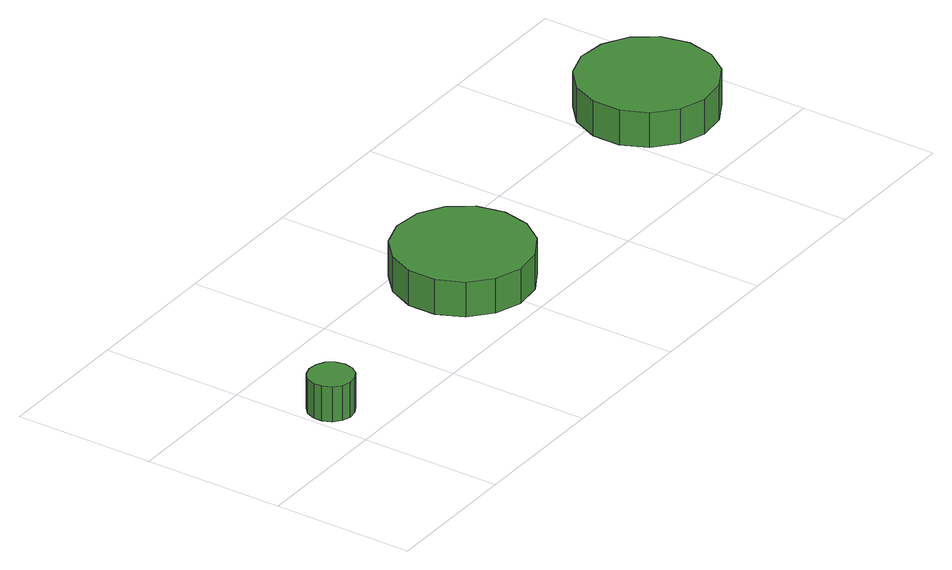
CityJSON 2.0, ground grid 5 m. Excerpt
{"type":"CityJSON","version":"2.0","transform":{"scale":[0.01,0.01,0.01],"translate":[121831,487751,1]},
"CityObjects":{
"tree1":{"type":"SolitaryVegetationObject","attributes":{"function":"something"},"geometry":[{"type":"MultiSurface","lod":"1","boundaries":[[[0,1,2,3,4,5,6,7,8,9,10,11,12,13,14]],[[15,16,17,18,19,20,21,22,23,24,25,26,27,28,29]],[[0,29,28,1]],[[1,28,27,2]],[[2,27,26,3]],[[3,26,25,4]],[[4,25,24,5]],[[5,24,23,6]],[[6,23,22,7]],[[7,22,21,8]],[[8,21,20,9]],[[9,20,19,10]],[[10,19,18,11]],[[11,18,17,12]],[[12,17,16,13]],[[13,16,15,14]],[[14,15,29,0]]]}]},
"tree2":{"type":"SolitaryVegetationObject","attributes":{"function":"something"},"geometry":[{"type":"MultiSurface","lod":"1","boundaries":[[[30,31,32,33,34,35,36,37,38,39,40,41,42,43,44]],[[45,46,47,48,49,50,51,52,53,54,55,56,57,58,59]],[[30,59,58,31]],[[31,58,57,32]],[[32,57,56,33]],[[33,56,55,34]],[[34,55,54,35]],[[35,54,53,36]],[[36,53,52,37]],[[37,52,51,38]],[[38,51,50,39]],[[39,50,49,40]],[[40,49,48,41]],[[41,48,47,42]],[[42,47,46,43]],[[43,46,45,44]],[[44,45,59,30]]]}]},
"tree3":{"type":"SolitaryVegetationObject","attributes":{"function":"something"},"geometry":[{"type":"MultiSurface","lod":"1","boundaries":[[[60,61,62,63,64,65,66,67,68,69,70,71,72,73,74]],[[75,76,77,78,79,80,81,82,83,84,85,86,87,88,89]],[[60,89,88,61]],[[61,88,87,62]],[[62,87,86,63]],[[63,86,85,64]],[[64,85,84,65]],[[65,84,83,66]],[[66,83,82,67]],[[67,82,81,68]],[[68,81,80,69]],[[69,80,79,70]],[[70,79,78,71]],[[71,78,77,72]],[[72,77,76,73]],[[73,76,75,74]],[[74,75,89,60]]]}]}
},
"vertices":[
[179,200,150],[172,232,150],[153,259,150],[124,275,150],[92,279,150],[60,269,150],[36,247,150],[23,216,150],[23,184,150],[36,153,150],[60,131,150],[92,121,150],[124,125,150],[153,141,150],[172,168,150],[172,168,21],[153,141,21],[124,125,21],[92,121,21],[60,131,21],[36,153,21],[23,184,21],[23,216,21],[36,247,21],[60,269,21],[92,279,21],[124,275,21],[153,259,21],[172,232,21],[179,200,21],
[1240,300,158],[1219,398,158],[1161,478,158],[1074,528,158],[975,539,158],[880,508,158],[806,441,158],[765,350,158],[765,250,158],[806,159,158],[880,92,158],[975,61,158],[1074,72,158],[1161,122,158],[1219,202,158],[1219,202,29],[1161,122,29],[1074,72,29],[975,61,29],[880,92,29],[806,159,29],[765,250,29],[765,350,29],[806,441,29],[880,508,29],[975,539,29],[1074,528,29],[1161,478,29],[1219,398,29],[1240,300,29],
[2440,400,163],[2419,498,163],[2361,578,163],[2274,628,163],[2175,639,163],[2080,608,163],[2006,541,163],[1965,450,163],[1965,350,163],[2006,259,163],[2080,192,163],[2175,161,163],[2274,172,163],[2361,222,163],[2419,302,163],[2419,302,34],[2361,222,34],[2274,172,34],[2175,161,34],[2080,192,34],[2006,259,34],[1965,350,34],[1965,450,34],[2006,541,34],[2080,608,34],[2175,639,34],[2274,628,34],[2361,578,34],[2419,498,34],[2440,400,34]
]}
